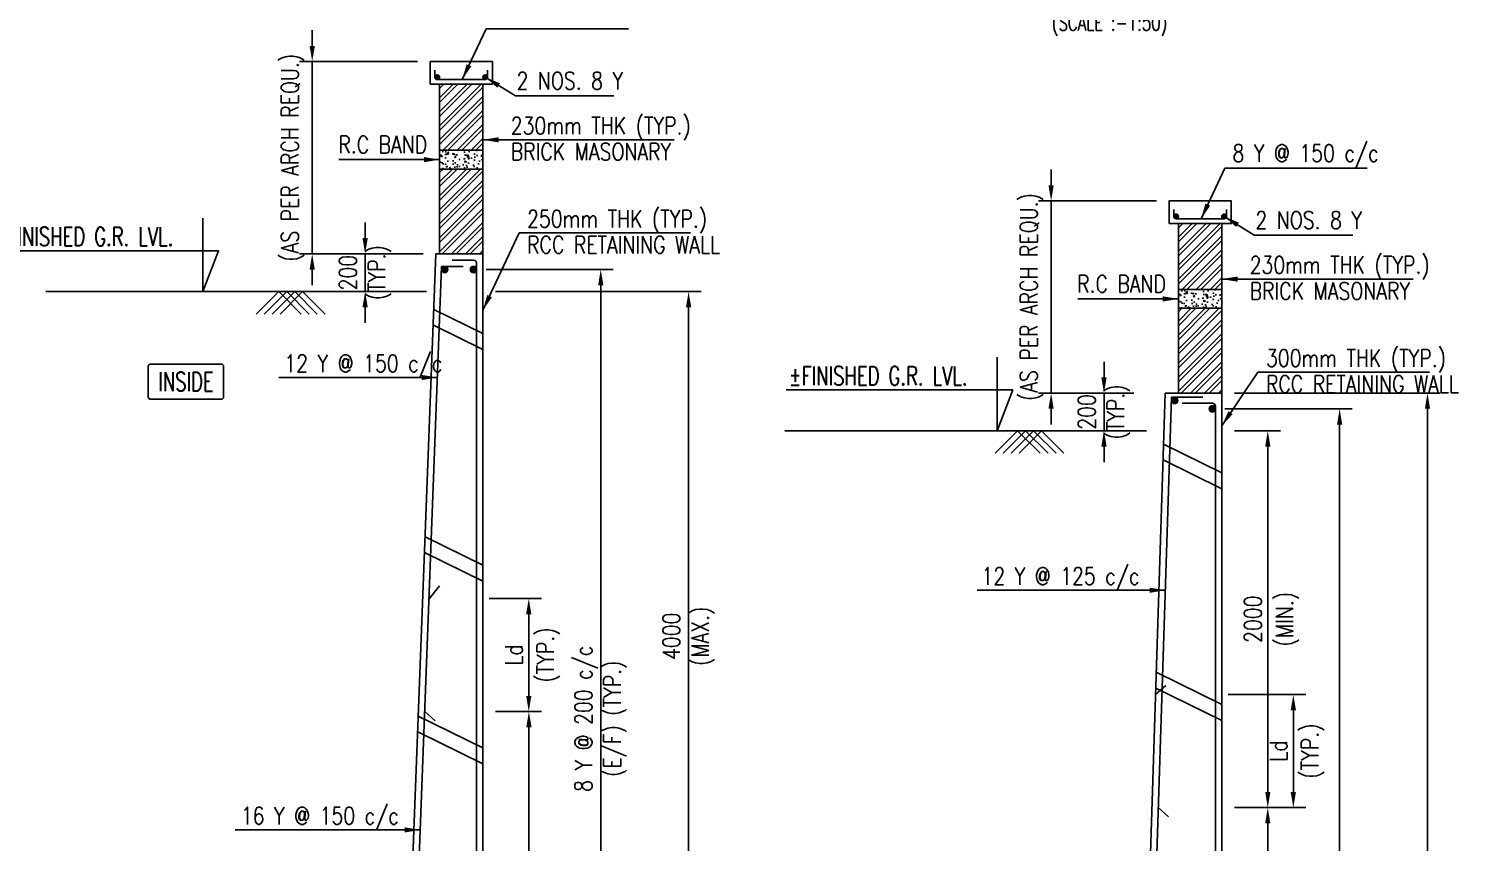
# Model space of a CAD drawing. Extents: x -69352 to 1013721, y -547461 to -186867.
# Drawn here: x 687980 to 710749, y -299014 to -286057 of the extents above; entities that cross this region are included whole.
import ezdxf
from ezdxf.enums import TextEntityAlignment as Align
from ezdxf.lldxf.tags import DXFTag

# ---------------------------------------------------------------- set-up
doc = ezdxf.new("R2010")
doc.units = 0
doc.header["$LTSCALE"] = 500
doc.header["$MEASUREMENT"] = 0
doc.header["$PDMODE"] = 35
doc.header["$PDSIZE"] = -15
doc.layers.get('DEFPOINTS').update_dxf_attribs({"color": 4})
for name, color, linetype in [('NO. BEAM', 3, 'Continuous'), ('S-COLUMN', 1, 'Continuous'), ('S-CONCRET LINE', 4, 'Continuous'), ('S-DIM-1', 5, 'Continuous'), ('S-HATCH', 253, 'Continuous'), ('S-LEVEL SECTION', 3, 'Continuous'), ('S-PCC', 9, 'Continuous'), ('S-REINFORCEMENT', 6, 'Continuous'), ('S-RETAINING WALL', 6, 'Continuous'), ('S-TEXT', 2, 'Continuous'), ('S-TEXT-1 @ 1', 4, 'Continuous'), ('TITLE', 4, 'Continuous')]:
    doc.layers.add(name, color=color, linetype=linetype)
doc.layers.add('RIDE-PROFILE', color=8, linetype='Continuous', lineweight=25)
doc.styles.add('ROMANS', font='simplex.shx', dxfattribs={"width": 0.8, "height": 275})
tags = doc.linetypes.add('HIDDEN', pattern=[0.375, 0.25, -0.125]).pattern_tags.tags
tags[6:7] = [DXFTag(74, 4), DXFTag(75, 0), DXFTag(340, '0'), DXFTag(46, 1.0), DXFTag(50, 0.0), DXFTag(44, 0.0), DXFTag(45, 0.0)]
tags[4:5] = [DXFTag(74, 4), DXFTag(75, 0), DXFTag(340, '0'), DXFTag(46, 1.0), DXFTag(50, 0.0), DXFTag(44, 0.0), DXFTag(45, 0.0)]
doc.dimstyles.new('dim100', dxfattribs={"dimtxt": 250, "dimasz": 250, "dimexe": 200, "dimexo": 200, "dimgap": 100, "dimtad": 1, "dimdec": 0, "dimzin": 0, "dimdsep": 46, "dimtxsty": 'ROMANS', "dimcen": 0, "dimclrd": 5, "dimclre": 5, "dimclrt": 4, "dimadec": 0, "dimazin": 0, "dimtfac": 1, "dimtdec": 0, "dimtix": 1, "dimtofl": 0, "dimtmove": 2, "dimatfit": 3, "dimfxl": 0, "dimtolj": 1, "dimtzin": 0, "dimlwd": -1, "dimlwe": -1, "dimarcsym": 0})
doc.dimstyles.new('dim33.33', dxfattribs={"dimtxt": 250, "dimasz": 250, "dimexe": 200, "dimexo": 200, "dimgap": 100, "dimtad": 1, "dimdec": 0, "dimlfac": 0.333331, "dimzin": 0, "dimdsep": 46, "dimtxsty": 'ROMANS', "dimcen": 0, "dimclrd": 5, "dimclre": 5, "dimclrt": 4, "dimadec": 0, "dimazin": 0, "dimtfac": 1, "dimtdec": 0, "dimtix": 1, "dimtofl": 0, "dimtmove": 2, "dimatfit": 3, "dimfxl": 0, "dimtolj": 1, "dimtzin": 0, "dimlwd": -1, "dimlwe": -1, "dimarcsym": 0})

# ---------------------------------------------------------------- blocks, each defined once
blk = doc.blocks.new('*D266')
at = {"layer": 'DEFPOINTS', "color": 0}
for p in [(695065, -289893), (697091, -289893), (695065, -305281)]:
    blk.add_point(p, dxfattribs=at)
at = {"layer": 'S-DIM-1', "color": 5}
for p, q in [((695265, -289893), (697291, -289893)), ((695265, -305281), (697291, -305281))]:
    blk.add_line(p, q, dxfattribs=at)
at = {"layer": 'S-DIM-1', "color": 5, "lineweight": -3}
blk.add_line((697091, -305031), (697091, -290143), dxfattribs=at)
at = {"layer": 'S-DIM-1', "color": 5}
for points in [[(697133, -290143), (697050, -290143), (697091, -289893)], [(697050, -305031), (697133, -305031), (697091, -305281)]]:
    blk.add_solid(points, dxfattribs=at)
at = {"layer": 'S-DIM-1', "color": 4, "insert": (697091, -297045), "char_height": 275, "attachment_point": 5, "rotation": 90, "style": 'ROMANS'}
blk.add_mtext('\\A1;8 Y @ 200 c/c\\P(E/F) (TYP.)', dxfattribs=at)
blk = doc.blocks.new('*D270')
at = {"layer": 'DEFPOINTS', "color": 0}
for p in [(695215, -290243), (698490, -290243), (696994, -303131)]:
    blk.add_point(p, dxfattribs=at)
at = {"layer": 'S-DIM-1', "color": 5}
for p, q in [((695415, -290243), (698690, -290243)), ((697194, -303131), (698690, -303131))]:
    blk.add_line(p, q, dxfattribs=at)
at = {"layer": 'S-DIM-1', "color": 5, "lineweight": -3}
blk.add_line((698490, -302881), (698490, -290493), dxfattribs=at)
at = {"layer": 'S-DIM-1', "color": 5}
for points in [[(698532, -290493), (698449, -290493), (698490, -290243)], [(698449, -302881), (698532, -302881), (698490, -303131)]]:
    blk.add_solid(points, dxfattribs=at)
at = {"layer": 'S-DIM-1', "color": 4, "insert": (698490, -295733), "char_height": 275, "attachment_point": 5, "rotation": 90, "style": 'ROMANS'}
blk.add_mtext('\\A1;{4000\\P(MAX.)}', dxfattribs=at)
blk = doc.blocks.new('*D271')
at = {"layer": 'DEFPOINTS', "color": 0}
for p in [(694465, -289643), (693339, -290243), (694315, -290243)]:
    blk.add_point(p, dxfattribs=at)
at = {"layer": 'S-DIM-1', "color": 5, "lineweight": -3}
for p, q in [((693339, -289393), (693339, -289143)), ((693339, -289643), (693339, -290243)), ((693339, -290493), (693339, -290743))]:
    blk.add_line(p, q, dxfattribs=at)
at = {"layer": 'S-DIM-1', "color": 5}
for p, q in [((694265, -289643), (693139, -289643)), ((694115, -290243), (693139, -290243))]:
    blk.add_line(p, q, dxfattribs=at)
for points in [[(693297, -289393), (693381, -289393), (693339, -289643)], [(693381, -290493), (693297, -290493), (693339, -290243)]]:
    blk.add_solid(points, dxfattribs=at)
at = {"layer": 'S-DIM-1', "color": 4, "insert": (693339, -289943), "char_height": 275, "attachment_point": 5, "rotation": 90, "style": 'ROMANS'}
blk.add_mtext('\\A1;200\\P(TYP.)', dxfattribs=at)
blk = doc.blocks.new('*D272')
at = {"layer": 'DEFPOINTS', "color": 0}
for p in [(694375, -286583), (692496, -289643), (694405, -289643)]:
    blk.add_point(p, dxfattribs=at)
at = {"layer": 'S-DIM-1', "color": 5, "lineweight": -3}
for p, q in [((692496, -286333), (692496, -286083)), ((692496, -286583), (692496, -289643)), ((692496, -289893), (692496, -290143))]:
    blk.add_line(p, q, dxfattribs=at)
at = {"layer": 'S-DIM-1', "color": 5}
for p, q in [((694175, -286583), (692296, -286583)), ((694205, -289643), (692296, -289643))]:
    blk.add_line(p, q, dxfattribs=at)
for points in [[(692455, -286333), (692538, -286333), (692496, -286583)], [(692538, -289893), (692455, -289893), (692496, -289643)]]:
    blk.add_solid(points, dxfattribs=at)
at = {"layer": 'S-DIM-1', "color": 4, "insert": (692187, -288113), "char_height": 275, "attachment_point": 5, "rotation": 90, "style": 'ROMANS'}
blk.add_mtext('\\A1;(AS PER ARCH REQU.)', dxfattribs=at)
blk = doc.blocks.new('*D273')
at = {"layer": 'DEFPOINTS', "color": 0}
for p in [(695115, -295131), (695215, -296931), (695945, -296931)]:
    blk.add_point(p, dxfattribs=at)
at = {"layer": 'S-DIM-1', "color": 5}
for p, q in [((695315, -295131), (696145, -295131)), ((695415, -296931), (696145, -296931))]:
    blk.add_line(p, q, dxfattribs=at)
at = {"layer": 'S-DIM-1', "color": 5, "lineweight": -3}
blk.add_line((695945, -295381), (695945, -296681), dxfattribs=at)
at = {"layer": 'S-DIM-1', "color": 5}
for points in [[(695986, -295381), (695903, -295381), (695945, -295131)], [(695903, -296681), (695986, -296681), (695945, -296931)]]:
    blk.add_solid(points, dxfattribs=at)
at = {"layer": 'S-DIM-1', "color": 4, "char_height": 275, "attachment_point": 5, "rotation": 90, "style": 'ROMANS'}
for s, insert in [('(TYP.)', (696254, -296031)), ('\\A1;Ld', (695707, -296031))]:
    blk.add_mtext(s, dxfattribs=dict(at, insert=insert))
blk = doc.blocks.new('*D274')
at = {"layer": 'DEFPOINTS', "color": 0}
for p in [(695215, -296931), (695215, -303131), (695947, -303131)]:
    blk.add_point(p, dxfattribs=at)
at = {"layer": 'S-DIM-1', "color": 5}
for p, q in [((695415, -296931), (696147, -296931)), ((695415, -303131), (696147, -303131))]:
    blk.add_line(p, q, dxfattribs=at)
at = {"layer": 'S-DIM-1', "color": 5, "lineweight": -3}
blk.add_line((695947, -297181), (695947, -302881), dxfattribs=at)
at = {"layer": 'S-DIM-1', "color": 5}
for points in [[(695989, -297181), (695906, -297181), (695947, -296931)], [(695906, -302881), (695989, -302881), (695947, -303131)]]:
    blk.add_solid(points, dxfattribs=at)
at = {"layer": 'S-DIM-1', "color": 4, "char_height": 275, "attachment_point": 5, "rotation": 90, "style": 'ROMANS'}
for s, insert in [('(MIN.)}', (696257, -300031)), ('\\A1;{1500', (695710, -300031))]:
    blk.add_mtext(s, dxfattribs=dict(at, insert=insert))
blk = doc.blocks.new('*D278')
at = {"layer": 'DEFPOINTS', "color": 0}
for p in [(706831, -292111), (708857, -292111), (706831, -310311)]:
    blk.add_point(p, dxfattribs=at)
at = {"layer": 'S-DIM-1', "color": 5}
for p, q in [((707031, -292111), (709057, -292111)), ((707031, -310311), (709057, -310311))]:
    blk.add_line(p, q, dxfattribs=at)
at = {"layer": 'S-DIM-1', "color": 5, "lineweight": -3}
blk.add_line((708857, -310061), (708857, -292361), dxfattribs=at)
at = {"layer": 'S-DIM-1', "color": 5}
for points in [[(708899, -292361), (708816, -292361), (708857, -292111)], [(708816, -310061), (708899, -310061), (708857, -310311)]]:
    blk.add_solid(points, dxfattribs=at)
at = {"layer": 'S-DIM-1', "color": 4, "insert": (708857, -300461), "char_height": 275, "attachment_point": 5, "rotation": 90, "style": 'ROMANS'}
blk.add_mtext('\\A1;8 Y @ 200 c/c\\P(E/F) (TYP.)', dxfattribs=at)
blk = doc.blocks.new('*D282')
at = {"layer": 'DEFPOINTS', "color": 0}
for p in [(706981, -291861), (710256, -291861), (708760, -307461)]:
    blk.add_point(p, dxfattribs=at)
at = {"layer": 'S-DIM-1', "color": 5}
for p, q in [((707181, -291861), (710456, -291861)), ((708960, -307461), (710456, -307461))]:
    blk.add_line(p, q, dxfattribs=at)
at = {"layer": 'S-DIM-1', "color": 5, "lineweight": -3}
blk.add_line((710256, -307211), (710256, -292111), dxfattribs=at)
at = {"layer": 'S-DIM-1', "color": 5}
for points in [[(710298, -292111), (710215, -292111), (710256, -291861)], [(710215, -307211), (710298, -307211), (710256, -307461)]]:
    blk.add_solid(points, dxfattribs=at)
at = {"layer": 'S-DIM-1', "color": 4, "insert": (710256, -299661), "char_height": 275, "attachment_point": 5, "rotation": 90, "style": 'ROMANS'}
blk.add_mtext('\\A1;5200\\P(MAX.)', dxfattribs=at)
blk = doc.blocks.new('*D283')
at = {"layer": 'DEFPOINTS', "color": 0}
for p in [(705781, -291861), (705105, -292461), (705781, -292461)]:
    blk.add_point(p, dxfattribs=at)
at = {"layer": 'S-DIM-1', "color": 5, "lineweight": -3}
for p, q in [((705105, -291611), (705105, -291361)), ((705105, -291861), (705105, -292461)), ((705105, -292711), (705105, -292961))]:
    blk.add_line(p, q, dxfattribs=at)
at = {"layer": 'S-DIM-1', "color": 5}
for p, q in [((705581, -291861), (704905, -291861)), ((705581, -292461), (704905, -292461))]:
    blk.add_line(p, q, dxfattribs=at)
for points in [[(705063, -291611), (705147, -291611), (705105, -291861)], [(705147, -292711), (705063, -292711), (705105, -292461)]]:
    blk.add_solid(points, dxfattribs=at)
at = {"layer": 'S-DIM-1', "color": 4, "insert": (705105, -292161), "char_height": 275, "attachment_point": 5, "rotation": 90, "style": 'ROMANS'}
blk.add_mtext('\\A1;200\\P(TYP.)', dxfattribs=at)
blk = doc.blocks.new('*D285')
at = {"layer": 'DEFPOINTS', "color": 0}
for p in [(706141, -288801), (704263, -291861), (705781, -291861)]:
    blk.add_point(p, dxfattribs=at)
at = {"layer": 'S-DIM-1', "color": 5, "lineweight": -3}
for p, q in [((704263, -288551), (704263, -288301)), ((704263, -288801), (704263, -291861)), ((704263, -292111), (704263, -292361))]:
    blk.add_line(p, q, dxfattribs=at)
at = {"layer": 'S-DIM-1', "color": 5}
for p, q in [((705941, -288801), (704063, -288801)), ((705581, -291861), (704063, -291861))]:
    blk.add_line(p, q, dxfattribs=at)
for points in [[(704221, -288551), (704304, -288551), (704263, -288801)], [(704304, -292111), (704221, -292111), (704263, -291861)]]:
    blk.add_solid(points, dxfattribs=at)
at = {"layer": 'S-DIM-1', "color": 4, "insert": (703953, -290331), "char_height": 275, "attachment_point": 5, "rotation": 90, "style": 'ROMANS'}
blk.add_mtext('\\A1;(AS PER ARCH REQU.)', dxfattribs=at)
blk = doc.blocks.new('*D286')
at = {"layer": 'DEFPOINTS', "color": 0}
for p in [(706881, -296661), (706981, -298461), (708120, -298461)]:
    blk.add_point(p, dxfattribs=at)
at = {"layer": 'S-DIM-1', "color": 5}
for p, q in [((707081, -296661), (708320, -296661)), ((707181, -298461), (708320, -298461))]:
    blk.add_line(p, q, dxfattribs=at)
at = {"layer": 'S-DIM-1', "color": 5, "lineweight": -3}
blk.add_line((708120, -296911), (708120, -298211), dxfattribs=at)
at = {"layer": 'S-DIM-1', "color": 5}
for points in [[(708162, -296911), (708078, -296911), (708120, -296661)], [(708078, -298211), (708162, -298211), (708120, -298461)]]:
    blk.add_solid(points, dxfattribs=at)
at = {"layer": 'S-DIM-1', "color": 4, "char_height": 275, "attachment_point": 5, "rotation": 90, "style": 'ROMANS'}
for s, insert in [('(TYP.)', (708429, -297561)), ('\\A1;Ld', (707882, -297561))]:
    blk.add_mtext(s, dxfattribs=dict(at, insert=insert))
blk = doc.blocks.new('*D288')
at = {"layer": 'DEFPOINTS', "color": 0}
for p in [(706981, -298461), (707713, -298461), (706981, -307461)]:
    blk.add_point(p, dxfattribs=at)
at = {"layer": 'S-DIM-1', "color": 5}
for p, q in [((707181, -298461), (707913, -298461)), ((707181, -307461), (707913, -307461))]:
    blk.add_line(p, q, dxfattribs=at)
at = {"layer": 'S-DIM-1', "color": 5, "lineweight": -3}
blk.add_line((707713, -307211), (707713, -298711), dxfattribs=at)
at = {"layer": 'S-DIM-1', "color": 5}
for points in [[(707755, -298711), (707672, -298711), (707713, -298461)], [(707672, -307211), (707755, -307211), (707713, -307461)]]:
    blk.add_solid(points, dxfattribs=at)
at = {"layer": 'S-DIM-1', "color": 4, "char_height": 275, "attachment_point": 5, "rotation": 90, "style": 'ROMANS'}
for s, insert in [('(MIN.)', (708023, -302961)), ('\\A1;3000', (707476, -302961))]:
    blk.add_mtext(s, dxfattribs=dict(at, insert=insert))
blk = doc.blocks.new('*D289')
at = {"layer": 'DEFPOINTS', "color": 0}
for p in [(706981, -292461), (706981, -298461), (707713, -298461)]:
    blk.add_point(p, dxfattribs=at)
at = {"layer": 'S-DIM-1', "color": 5}
for p, q in [((707181, -292461), (707913, -292461)), ((707181, -298461), (707913, -298461))]:
    blk.add_line(p, q, dxfattribs=at)
at = {"layer": 'S-DIM-1', "color": 5, "lineweight": -3}
blk.add_line((707713, -292711), (707713, -298211), dxfattribs=at)
at = {"layer": 'S-DIM-1', "color": 5}
for points in [[(707755, -292711), (707672, -292711), (707713, -292461)], [(707672, -298211), (707755, -298211), (707713, -298461)]]:
    blk.add_solid(points, dxfattribs=at)
at = {"layer": 'S-DIM-1', "color": 4, "char_height": 275, "attachment_point": 5, "rotation": 90, "style": 'ROMANS'}
for s, insert in [('(MIN.)', (708023, -295461)), ('\\A1;2000', (707476, -295461))]:
    blk.add_mtext(s, dxfattribs=dict(at, insert=insert))

msp = doc.modelspace()

# ---------------------------------------------------------------- hatches: boundary and pattern name
at = {"layer": 'S-HATCH'}
h = msp.add_hatch(dxfattribs=at)
h.set_pattern_fill('ANSI32', color=256, scale=420, style=0)
h.set_pattern_definition([(45, (-7996672.3, 111160.33), (-111.369318, 111.369318), []), (45, (-7996598.06, 111160.33), (-111.369318, 111.369318), [])])
h.paths.add_polyline_path([(694524.988, -287993.286), (695214.988, -287993.286), (695214.988, -286943.286), (694524.988, -286943.286)])
h.paths.add_polyline_path([(695214.988, -288293.286), (694524.988, -288293.286), (694524.988, -289643.286), (695214.988, -289643.286)])
h = msp.add_hatch(dxfattribs=at)
h.set_pattern_fill('ANSI32', color=256, scale=420, style=0)
h.set_pattern_definition([(45, (-7984906.29, 108942.62), (-111.369318, 111.369318), []), (45, (-7984832.04, 108942.62), (-111.369318, 111.369318), [])])
h.paths.add_polyline_path([(706291.003, -290210.995), (706981.003, -290210.995), (706981.003, -289160.995), (706291.003, -289160.995)])
h.paths.add_polyline_path([(706981.003, -290510.995), (706291.003, -290510.995), (706291.003, -291860.995), (706981.003, -291860.995)])
at = {"layer": 'S-PCC', "linetype": 'ByBlock'}
h = msp.add_hatch(dxfattribs=at)
h.set_pattern_fill('AR-CONC,_O', color=256, scale=30)
h.set_pattern_definition([(50, (-17628876.47, 1121846.65), (215.1780548, -18.8256405), [22.5, -247.5]), (355, (-17628876.47, 1121846.65), (-41.6254, 225.65764), [18, -198]), (100.4514445, (-17628858.54, 1121845.08), (173.552654, 206.8319973), [19.1220576, -210.3426336]), (46.1842, (-17628876.47, 1121906.65), (320.1723992, -49.6557842), [33.75, -371.25]), (96.6356355, (-17628849.8, 1121902.5), (280.3985837, 292.23558), [28.6831026, -315.514128]), (351.184164, (-17628876.47, 1121906.65), (280.3985835, 292.23558), [27, -297.0000003]), (21, (-17628846.47, 1121891.65), (179.0721156, -120.7856672), [22.5, -247.5]), (326, (-17628846.47, 1121891.65), (72.9945996, 217.5450135), [18, -198]), (71.4514447, (-17628831.55, 1121881.58), (252.066713, 96.7593458), [19.122057, -210.3426336]), (37.5, (-17628876.47, 1121846.645), (3.6479566, 99.86815615), [0, -195.6, 0, -201, 0, -198.75]), (7.5, (-17628876.47, 1121846.65), (78.92086123, 118.32351356), [0, -114.6, 0, -191.1, 0, -75.75]), (327.5, (-17628943.37, 1121846.645), (160.14673085, -6.76646152), [0, -75, 0, -234, 0, -310.5]), (317.5, (-17628973.37, 1121846.65), (174.9558508, 30.0314947), [0, -97.5, 0, -155.4, 0, -220.5])])
h.paths.add_polyline_path([(694524.988, -287993.286), (694524.988, -288293.286), (695214.988, -288293.286), (695214.988, -287993.286)])
h = msp.add_hatch(dxfattribs=at)
h.set_pattern_fill('AR-CONC,_O', color=256, scale=30)
h.set_pattern_definition([(50, (-17617110.46, 1119628.94), (215.1780548, -18.8256405), [22.5, -247.5]), (355, (-17617110.46, 1119628.94), (-41.6254, 225.65764), [18, -198]), (100.4514445, (-17617092.52, 1119627.37), (173.552654, 206.8319973), [19.1220576, -210.3426336]), (46.1842, (-17617110.46, 1119688.94), (320.1723992, -49.6557842), [33.75, -371.25]), (96.6356355, (-17617083.77, 1119684.8), (280.3985837, 292.23558), [28.6831026, -315.514128]), (351.184164, (-17617110.46, 1119688.94), (280.3985835, 292.23558), [27, -297.0000003]), (21, (-17617080.46, 1119673.94), (179.0721156, -120.7856672), [22.5, -247.5]), (326, (-17617080.46, 1119673.94), (72.9945996, 217.5450135), [18, -198]), (71.4514447, (-17617065.53, 1119663.87), (252.066713, 96.7593458), [19.122057, -210.3426336]), (37.5, (-17617110.456, 1119628.94), (3.6479566, 99.86815615), [0, -195.6, 0, -201, 0, -198.75]), (7.5, (-17617110.46, 1119628.94), (78.92086123, 118.32351356), [0, -114.6, 0, -191.1, 0, -75.75]), (327.5, (-17617177.356, 1119628.94), (160.14673085, -6.76646152), [0, -75, 0, -234, 0, -310.5]), (317.5, (-17617207.36, 1119628.94), (174.9558508, 30.0314947), [0, -97.5, 0, -155.4, 0, -220.5])])
h.paths.add_polyline_path([(706291.003, -290210.995), (706291.003, -290510.995), (706981.003, -290510.995), (706981.003, -290210.995)])

# ---------------------------------------------------------------- linework, layer by layer
at = {"layer": 'NO. BEAM', "color": 7, "elevation": -8.324}
msp.add_lwpolyline([(691045.121, -291398.349), (689925.121, -291398.349, 0.414213562), (689885.121, -291438.349), (689885.121, -291918.349, 0.414213562), (689925.121, -291958.349), (691045.121, -291958.349, 0.414213562), (691085.121, -291918.349), (691085.121, -291438.349, 0.414213562)], format="xyb", close=True, dxfattribs=at)
at = {"layer": 'RIDE-PROFILE', "color": 2, "linetype": 'HIDDEN', "ltscale": 1000}
for p, q in [((694434.161, -290528.187, -9.124), (695214.988, -290910.63, -9.124)), ((694425.43, -290778.81, -9.124), (695214.988, -291165.529, -9.124)), ((706054.755, -292674.67, -9.124), (706981.003, -293128.338, -9.124)), ((706046.66, -292925.605, -9.124), (706981.003, -293383.237, -9.124)), ((694293.815, -294147.395, -9.124), (695214.988, -294598.577, -9.124)), ((694284.305, -294397.636, -9.124), (695214.988, -294853.477, -9.124)), ((705937.639, -296305.256, -9.124), (706981.003, -296816.286, -9.124)), ((705929.545, -296556.19, -9.124), (706981.003, -297071.185, -9.124)), ((694185.169, -297006.233, -9.124), (695214.988, -297510.63, -9.124)), ((694175.659, -297256.475, -9.124), (695214.988, -297765.529, -9.124))]:
    msp.add_line(p, q, dxfattribs=at)
at = {"layer": 'S-COLUMN', "color": 4, "elevation": -8.324}
for points in [[(694524.988, -289643.286), (694524.988, -286943.286)], [(695214.988, -286943.286), (695214.988, -289643.286)], [(706291.003, -291860.995), (706291.003, -289160.995)], [(706981.003, -289160.995), (706981.003, -291860.995)]]:
    msp.add_lwpolyline(points, dxfattribs=at)
at = {"layer": 'S-CONCRET LINE', "elevation": -8.324}
for points in [[(694374.988, -286943.286), (694374.988, -286583.286), (695364.988, -286583.286), (695364.988, -286943.286)], [(706141.003, -289160.995), (706141.003, -288800.995), (707131.003, -288800.995), (707131.003, -289160.995)]]:
    msp.add_lwpolyline(points, close=True, dxfattribs=at)
at = {"layer": 'S-LEVEL SECTION'}
for p, q in [((688255.815, -290243.286, -8.324), (694314.988, -290243.286, -8.324)), ((700021.83, -292460.995, -8.324), (705781.003, -292460.995, -8.324))]:
    msp.add_line(p, q, dxfattribs=at)
at = {"layer": 'S-LEVEL SECTION', "elevation": -8.324}
for points in [[(690754.335, -289072.887), (690754.335, -290243.286), (691004.335, -289593.286), (687393.706, -289593.286)], [(703402.35, -291290.595), (703402.35, -292460.995), (703652.35, -291810.995), (700041.721, -291810.995)]]:
    msp.add_lwpolyline(points, dxfattribs=at)
at = {"layer": 'S-PCC', "elevation": -8.324}
for points in [[(695214.988, -287993.286), (694524.988, -287993.286), (694524.988, -288293.286), (695214.988, -288293.286)], [(706981.003, -290210.995), (706291.003, -290210.995), (706291.003, -290510.995), (706981.003, -290510.995)]]:
    msp.add_lwpolyline(points, close=True, dxfattribs=at)
for points in [[(691606.063, -290601.259), (691964.036, -290243.286), (692322.008, -290601.259)], [(691732.625, -290601.259), (692090.598, -290243.286), (692448.571, -290601.259)], [(691859.188, -290601.259), (692217.161, -290243.286), (692575.133, -290601.259)], [(691985.75, -290601.259), (692343.723, -290243.286), (692701.696, -290601.259)], [(703372.078, -292818.967), (703730.05, -292460.995), (704088.023, -292818.967)], [(703498.64, -292818.967), (703856.613, -292460.995), (704214.586, -292818.967)], [(703625.203, -292818.967), (703983.175, -292460.995), (704341.148, -292818.967)], [(703751.765, -292818.967), (704109.738, -292460.995), (704467.711, -292818.967)]]:
    msp.add_lwpolyline(points, dxfattribs=at)
at = {"layer": 'S-REINFORCEMENT', "color": 5, "ltscale": 10}
for p, q in [((694557.459, -289843.286, -8.324), (693927.056, -306431.234, -8.324)), ((694897.823, -289843.286, -8.324), (694557.459, -289843.286, -8.324)), ((706178.901, -291927.749, -8.324), (705542.345, -311660.995, -8.324))]:
    msp.add_line(p, q, dxfattribs=at)
at = {"layer": 'S-REINFORCEMENT', "color": 5, "elevation": -8.324}
for points in [[(695289.988, -286718.286), (695289.988, -286830.786, -0.414213562), (695252.488, -286868.286), (694487.488, -286868.286, -0.414213562), (694449.988, -286830.786), (694449.988, -286718.286)], [(707056.003, -288935.995), (707056.003, -289048.495, -0.414213562), (707018.503, -289085.995), (706253.503, -289085.995, -0.414213562), (706216.003, -289048.495), (706216.003, -288935.995)]]:
    msp.add_lwpolyline(points, format="xyb", dxfattribs=at)
at = {"layer": 'S-REINFORCEMENT', "color": 5, "const_width": 37.5, "elevation": -8.324}
for points in [[(694468.738, -286830.786, 1), (694506.238, -286830.786, 1)], [(695271.238, -286830.786, -1), (695233.738, -286830.786, -1)], [(706234.753, -289048.495, 1), (706272.253, -289048.495, 1)], [(707037.253, -289048.495, -1), (706999.753, -289048.495, -1)]]:
    msp.add_lwpolyline(points, format="xyb", close=True, dxfattribs=at)
at = {"layer": 'S-REINFORCEMENT', "color": 5, "ltscale": 10, "elevation": -8.324}
for points in [[(692914.988, -306481.234), (692964.988, -306531.234), (695064.988, -306531.234, 0.414213562), (695114.988, -306481.234), (695114.988, -289793.286, 0.414213562), (695064.988, -289743.286), (694724.988, -289743.286)], [(704531.003, -311710.995), (704581.003, -311760.995), (706831.003, -311760.995, 0.414213562), (706881.003, -311710.995), (706881.003, -292069.95, 0.414213562), (706831.003, -292019.95), (706348.002, -292019.95)]]:
    msp.add_lwpolyline(points, format="xyb", dxfattribs=at)
at = {"layer": 'S-REINFORCEMENT', "color": 5, "ltscale": 10, "const_width": 50, "elevation": -8.324}
for points in [[(694581.257, -289893.286, 1), (694631.257, -289893.286, 1)], [(695039.988, -289893.286, 1), (695089.988, -289893.286, 1)], [(706204, -291977.749, 1), (706254, -291977.749, 1)], [(706806.003, -292110.995, 1), (706856.003, -292110.995, 1)]]:
    msp.add_lwpolyline(points, format="xyb", close=True, dxfattribs=at)
at = {"layer": 'S-REINFORCEMENT', "color": 5, "ltscale": 10, "elevation": -8.324}
for points in [[(706178.901, -291927.749), (706680.16, -291927.749)], [(694356.241, -295137.987), (694525.557, -294931.456)], [(705926.164, -296660.995), (706092.253, -296515.729)], [(694288.091, -296931.234), (694454.18, -297076.499)], [(705968.151, -298460.995), (706134.24, -298606.26)]]:
    msp.add_lwpolyline(points, dxfattribs=at)
at = {"layer": 'S-REINFORCEMENT', "color": 5}
for centre in [(694487.488, -286830.786, -8.324), (695252.488, -286830.786, -8.324), (706253.503, -289048.495, -8.324), (707018.503, -289048.495, -8.324)]:
    msp.add_circle(centre, 37.5, dxfattribs=at)
at = {"layer": 'S-REINFORCEMENT', "color": 5, "ltscale": 10}
for centre in [(694606.257, -289893.286, -8.324), (695064.988, -289893.286, -8.324), (706229, -291977.749, -8.324), (706831.003, -292110.995, -8.324)]:
    msp.add_circle(centre, 50, dxfattribs=at)
at = {"layer": 'S-RETAINING WALL', "color": 4}
for p, q in [((694464.988, -289643.286, -8.324), (693864.988, -305431.234, -8.324)), ((695214.988, -289643.286, -8.324), (694464.988, -289643.286, -8.324)), ((706081.003, -291860.995, -8.324), (705481.003, -310460.995, -8.324)), ((706981.003, -291860.995, -8.324), (706081.003, -291860.995, -8.324))]:
    msp.add_line(p, q, dxfattribs=at)
at = {"layer": 'S-RETAINING WALL', "color": 4, "elevation": -8.324}
for points in [[(695214.988, -306731.234), (695214.988, -289643.286)], [(706981.003, -311960.995), (706981.003, -291860.995)]]:
    msp.add_lwpolyline(points, dxfattribs=at)

# ---------------------------------------------------------------- texts
at = {"layer": 'S-LEVEL SECTION', "style": 'ROMANS', "width": 0.7}
for p in [(687440.469, -289368.286, -8.324), (700088.484, -291585.995, -8.324)]:
    msp.add_text('%%PFINISHED G.R. LVL.', height=300, dxfattribs=at).set_placement(p, align=Align.MIDDLE_LEFT)
at = {"layer": 'S-TEXT', "style": 'ROMANS', "width": 0.7}
msp.add_text('(SCALE :-1:50)', height=250, dxfattribs=at).set_placement((705193.661, -285963.748, -8.324), align=Align.MIDDLE_CENTER)
at = {"layer": 'S-TEXT-1 @ 1', "style": 'ROMANS', "width": 0.8}
for s, p in [('2 NOS. 8 Y', (695750.322, -286888.415, -8.324)), ('230mm THK (TYP.)', (695658.322, -287602.784, -8.324)), ('R.C BAND', (692912.76, -287903.286, -8.324)), ('BRICK MASONARY', (695658.322, -288017.07, -8.324)), ('8 Y @ 150 c/c', (707151.503, -288040.24, -8.324)), ('250mm THK (TYP.)', (695918.29, -289085.052, -8.324)), ('2 NOS. 8 Y', (707516.337, -289106.124, -8.324)), ('RCC RETAINING WALL', (695918.29, -289499.338, -8.324)), ('230mm THK (TYP.)', (707424.337, -289820.493, -8.324)), ('R.C BAND', (704678.775, -290120.995, -8.324)), ('BRICK MASONARY', (707424.337, -290234.778, -8.324)), ('12 Y @ 150 c/c', (692053.029, -291387.605, -8.324)), ('300mm THK (TYP.)', (707684.305, -291302.761, -8.324)), ('RCC RETAINING WALL', (707684.305, -291717.046, -8.324)), ('12 Y @ 125 c/c', (703153.757, -294774.126, -8.324)), ('16 Y @ 150 c/c', (691359.765, -298590.785, -8.324))]:
    msp.add_text(s, height=275, dxfattribs=at).set_placement(p, align=Align.MIDDLE_LEFT)
at = {"layer": 'TITLE', "color": 2, "style": 'ROMANS', "width": 0.7}
msp.add_text('INSIDE', height=300, dxfattribs=at).set_placement((690485.121, -291678.349, -8.324), align=Align.MIDDLE_CENTER)

# ---------------------------------------------------------------- dimensions: what is measured, and where the dimension line sits
at = {"layer": 'S-DIM-1'}
for base, p1, p2, angle, text, override, picture, middle in [((692496.488, -289643.286, -8.324), (694374.988, -286583.286, -8.324), (694404.988, -289643.286, -8.324), 90, '(AS PER ARCH REQU.)', {"dimtofl": 1, "dimtmove": 0, "dimlwd": 65533}, '*D272', (692186.964, -288113.286, -8.324)), ((704262.503, -291860.995, -8.324), (706141.003, -288800.995, -8.324), (705781.003, -291860.995, -8.324), 90, '(AS PER ARCH REQU.)', {"dimtofl": 1, "dimtmove": 0, "dimlwd": 65533}, '*D285', (703952.979, -290330.995, -8.324)), ((707713.318, -298460.995, -8.324), (706981.003, -292460.995, -8.324), (706981.003, -298460.995, -8.324), 90, '<>\\X(MIN.)', {"dimtxt": 250, "dimasz": 250, "dimtxsty": 'ROMANS', "dimtofl": 1, "dimtmove": 0, "dimlwd": 65533}, '*D289', (707713.318, -295460.995, -8.324)), ((695944.666, -296931.234, -8.324), (695114.988, -295131.234, -8.324), (695214.988, -296931.234, -8.324), 90, 'Ld\\X(TYP.)', {"dimtxt": 250, "dimasz": 250, "dimtofl": 1, "dimtmove": 0, "dimlwd": 65533}, '*D273', (695944.666, -296031.234, -8.324)), ((708119.909, -298460.995, -8.324), (706881.003, -296660.995, -8.324), (706981.003, -298460.995, -8.324), 90, 'Ld\\X(TYP.)', {"dimtxt": 250, "dimasz": 250, "dimtofl": 1, "dimtmove": 0, "dimlwd": 65533}, '*D286', (708119.909, -297560.995, -8.324)), ((695947.304, -303131.234, -8.324), (695214.988, -296931.234, -8.324), (695214.988, -303131.234, -8.324), 90, '{1500\\X(MIN.)}', {"dimtxt": 250, "dimasz": 250, "dimtxsty": 'ROMANS', "dimtofl": 1, "dimtmove": 0, "dimlwd": 65533}, '*D274', (695947.304, -300031.234, -8.324)), ((707713.318, -298460.995, -8.324), (706981.003, -307460.995, -8.324), (706981.003, -298460.995, -8.324), 270, '<>\\X(MIN.)', {"dimtxt": 250, "dimasz": 250, "dimtxsty": 'ROMANS', "dimtofl": 1, "dimtmove": 0, "dimlwd": 65533}, '*D288', (707713.318, -302960.995, -8.324))]:
    dim = msp.add_linear_dim(base=base, p1=p1, p2=p2, angle=angle, text=text, dimstyle='dim33.33', override=override, dxfattribs=at)
    dim.commit()
    dim.dimension.update_dxf_attribs({"geometry": picture, "text_midpoint": middle})
for base, p1, p2, angle, text, override, picture, middle in [((693338.87, -290243.286, -7.071), (694464.988, -289643.286, -8.324), (694314.988, -290243.286, -8.324), 90, '<>\\X(TYP.)', {"dimtofl": 1, "dimtmove": 0, "dimlwd": 65533}, '*D271', (693338.87, -289943.286, -7.071)), ((697091.306, -289893.286, -8.324), (695064.988, -305281.233, -8.324), (695064.988, -289893.286, -8.324), 90, '8 Y @ 200 c/c\\X(E/F) (TYP.)', {"dimtxt": 250, "dimasz": 250, "dimtofl": 1, "dimtmove": 0, "dimlwd": 65533}, '*D266', (697091.306, -297044.893, -8.324)), ((698490.349, -290243.286, -8.324), (696994.226, -303131.234, -8.324), (695214.988, -290243.286, -8.324), 270, '{4000\\X(MAX.)}', {"dimtxt": 250, "dimasz": 250, "dimtxsty": 'ROMANS', "dimtofl": 1, "dimtmove": 0, "dimlwd": 65533}, '*D270', (698490.349, -295733.482, -8.324)), ((705104.885, -292460.995, -7.071), (705781.003, -291860.995, -8.324), (705781.003, -292460.995, -8.324), 90, '<>\\X(TYP.)', {"dimtofl": 1, "dimtmove": 0, "dimlwd": 65533}, '*D283', (705104.885, -292160.995, -7.071)), ((710256.363, -291860.995, -8.324), (708760.241, -307460.995, -8.324), (706981.003, -291860.995, -8.324), 270, '<>\\X(MAX.)', {"dimtxt": 250, "dimasz": 250, "dimtxsty": 'ROMANS', "dimtofl": 1, "dimtmove": 0, "dimlwd": 65533}, '*D282', (710256.363, -299660.995, -8.324)), ((708857.321, -292110.995, -8.324), (706831.003, -310310.993, -8.324), (706831.003, -292110.995, -8.324), 90, '8 Y @ 200 c/c\\X(E/F) (TYP.)', {"dimtxt": 250, "dimasz": 250, "dimtofl": 1, "dimtmove": 0, "dimlwd": 65533}, '*D278', (708857.321, -300460.994, -8.324))]:
    dim = msp.add_linear_dim(base=base, p1=p1, p2=p2, angle=angle, text=text, dimstyle='dim33.33', override=override, dxfattribs=at)
    dim.commit()
    dim.dimension.update_dxf_attribs({"geometry": picture, "text_midpoint": middle, "dimtype": 160})

# ---------------------------------------------------------------- leaders
for points, dimstyle in [([(694884.488, -286868.286, -8.324), (695265.488, -286062.532, -8.324), (697531.058, -286062.532, -8.324)], 'dim33.33'), ([(695252.488, -286830.786, -8.324), (695731.558, -287128.415, -8.324), (697298.928, -287128.415, -8.324)], 'dim33.33'), ([(695214.988, -287827.784, -8.324), (698261.184, -287827.784, -8.324)], 'dim100'), ([(694524.988, -288143.286, -8.324), (692922.488, -288143.286, -8.324)], 'dim33.33'), ([(706650.503, -289085.995, -8.324), (707031.503, -288280.24, -8.324), (709297.072, -288280.24, -8.324)], 'dim33.33'), ([(707018.503, -289048.495, -8.324), (707497.572, -289346.124, -8.324), (709064.943, -289346.124, -8.324)], 'dim33.33'), ([(695214.988, -290541.477, -8.324), (695790.254, -289310.052, -8.324), (698521.152, -289310.052, -8.324)], 'dim100'), ([(706981.003, -290045.493, -8.324), (710027.199, -290045.493, -8.324)], 'dim100'), ([(706291.003, -290360.995, -8.324), (704688.503, -290360.995, -8.324)], 'dim33.33'), ([(694490.219, -291612.605, -8.324), (691964.457, -291612.605, -8.324)], 'dim100'), ([(706981.003, -292379.627, -8.324), (707556.269, -291527.761, -8.324), (710287.167, -291527.761, -8.324)], 'dim100'), ([(706079.799, -294999.923, -8.324), (703083.178, -294999.126, -8.324)], 'dim100'), ([(694216.471, -298815.785, -8.324), (691271.193, -298815.785, -8.324)], 'dim100')]:
    msp.add_leader(points, dimstyle=dimstyle, dxfattribs=at)

doc.saveas('drawing.dxf')
